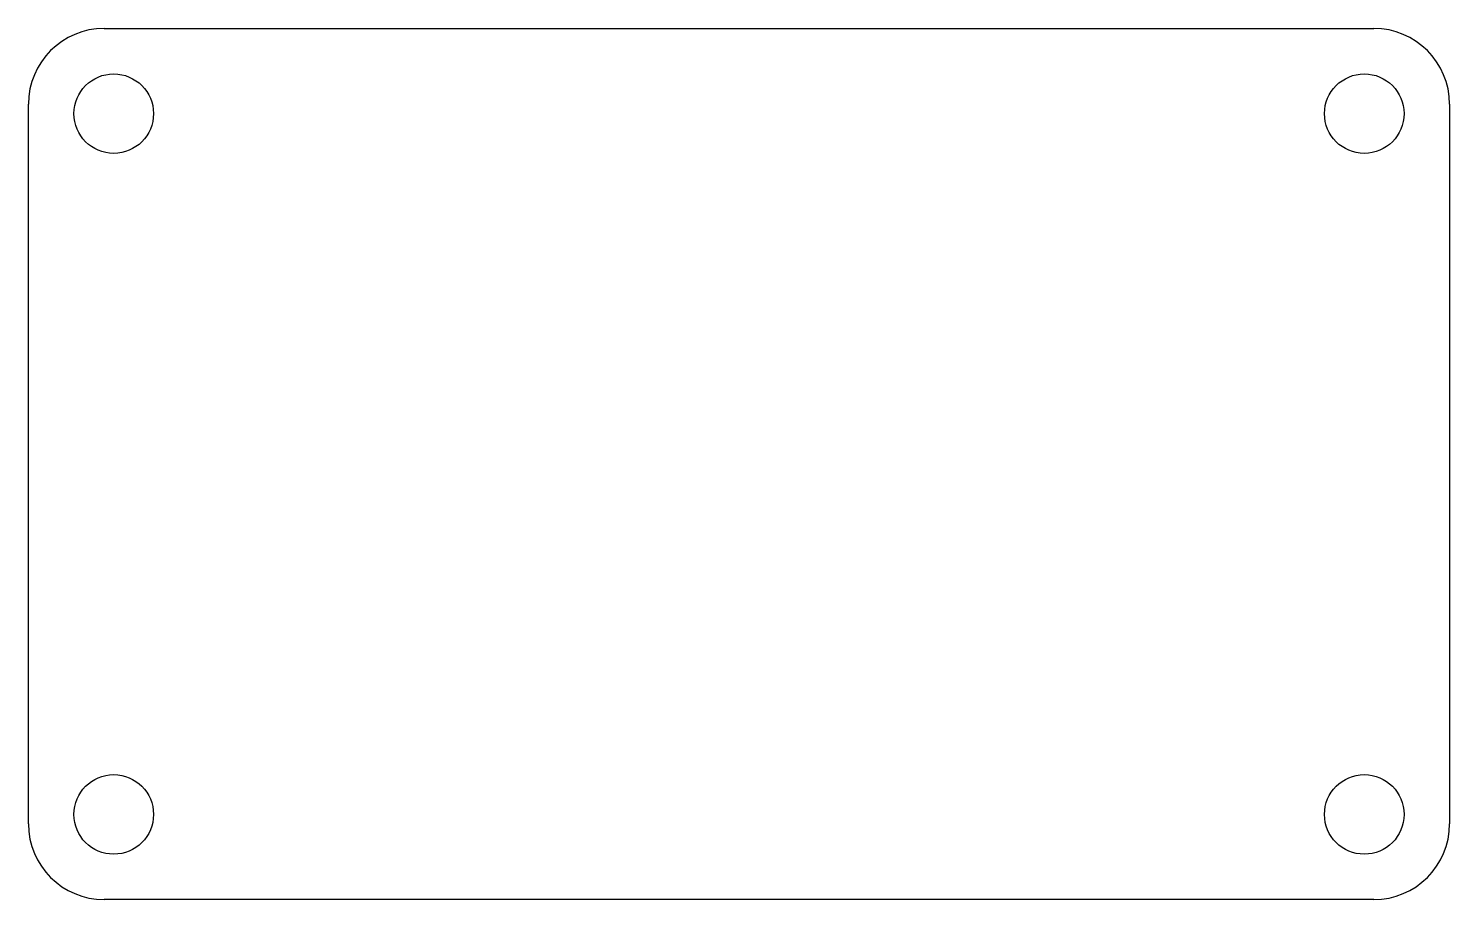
# Model space of a CAD drawing. Header units: millimetres. Extents: x 0.7 to 38.2, y 0.5 to 23.5.
import ezdxf

# ---------------------------------------------------------------- set-up
doc = ezdxf.new("R2010")
doc.units = ezdxf.units.MM
doc.header["$LTSCALE"] = 0.5

msp = doc.modelspace()

# ---------------------------------------------------------------- linework, layer by layer
at = {"color": 7, "linetype": 'Continuous', "lineweight": 25}
for p, q in [((2.749, 23.464), (36.249, 23.464)), ((0.749, 2.464), (0.749, 21.464)), ((38.249, 21.464), (38.249, 2.464)), ((36.249, 0.464), (2.749, 0.464))]:
    msp.add_line(p, q, dxfattribs=at)
for centre in [(2.999, 21.214), (35.999, 21.214), (2.999, 2.714), (35.999, 2.714)]:
    msp.add_circle(centre, 1.05, dxfattribs=at)
for centre, start, end in [((2.749, 21.464), 90, 180), ((36.249, 21.464), 0, 90), ((2.749, 2.464), 180, 270), ((36.249, 2.464), 270, 0)]:
    msp.add_arc(centre, 2, start, end, dxfattribs=at)

doc.saveas('drawing.dxf')
